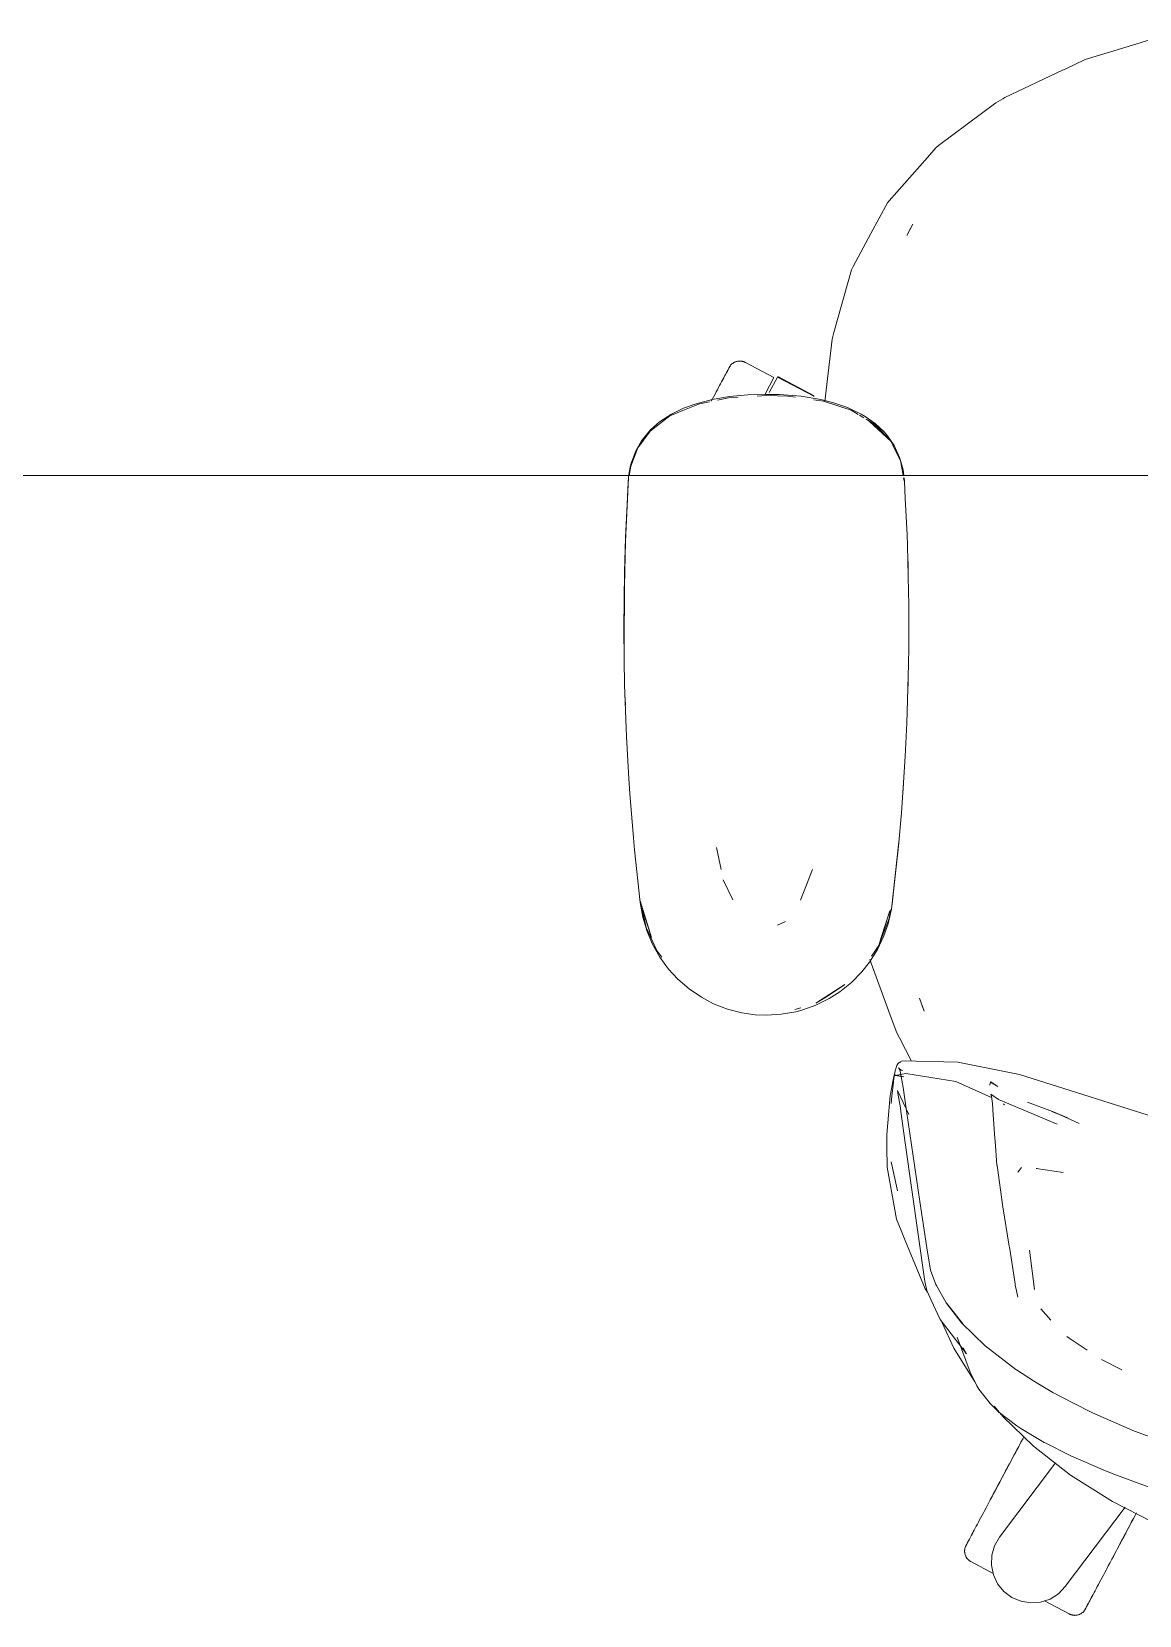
# Model space of a CAD drawing. Header units: millimetres. Extents: x 155927 to 317870, y -36033 to 97293.
# Drawn here: x 173547 to 173924, y 19800 to 20339 of the extents above; entities that cross this region are included whole.
import ezdxf

# ---------------------------------------------------------------- set-up
doc = ezdxf.new("R2010")
doc.units = ezdxf.units.MM
doc.header["$MEASUREMENT"] = 0
doc.layers.add('G-IMPT', color=8, linetype='CONTINUOUS', lineweight=9)
doc.layers.add('I-FURN', color=8, linetype='CONTINUOUS', lineweight=9)

msp = doc.modelspace()

# ---------------------------------------------------------------- linework, layer by layer
at = {"layer": 'G-IMPT'}
for p, q in [((173905.46, 20329.12), (173922.73, 20334.44)), ((173922.73, 20334.44), (173936.34, 20338.64)), ((173905.46, 20329.12), (173898.69, 20325.93)), ((173878.13, 20316.23), (173897.78, 20325.5)), ((173897.78, 20325.5), (173898.69, 20325.93)), ((173875.08, 20314.41), (173855.58, 20299.84)), ((173875.08, 20314.41), (173875.85, 20314.87)), ((173875.85, 20314.87), (173877.42, 20315.81)), ((173878.13, 20316.23), (173877.42, 20315.81)), ((173851.74, 20295.86), (173838.72, 20281.07)), ((173851.74, 20295.86), (173854.61, 20299.12)), ((173855.58, 20299.84), (173854.61, 20299.12)), ((173832.55, 20269.97), (173838.14, 20280.4)), ((173838.72, 20281.07), (173838.14, 20280.4)), ((173826.54, 20258.73), (173832.55, 20269.97)), ((173846.75, 20273.1), (173844.79, 20269.21)), ((173845.57, 20270.81), (173844.79, 20269.21)), ((173846.75, 20273.1), (173845.57, 20270.81)), ((173825.95, 20257.62), (173826.54, 20258.73)), ((173819.94, 20236.27), (173825.95, 20257.62)), ((173816.89, 20212.73), (173819.3, 20234.01)), ((173819.94, 20236.27), (173819.3, 20234.01)), ((173784.47, 20214.44), (173790.62, 20215.01)), ((173796.96, 20215.19), (173790.62, 20215.01)), ((173801.47, 20215.1), (173796.96, 20215.19)), ((173801.47, 20215.1), (173808.78, 20214.52)), ((173764.16, 20207.82), (173768.55, 20209.66)), ((173764.65, 20208.44), (173768.72, 20210.43)), ((173774.17, 20211.99), (173768.55, 20209.66)), ((173773.06, 20212.01), (173768.72, 20210.43)), ((173773.06, 20212.01), (173778.54, 20213.44)), ((173774.17, 20211.99), (173777.64, 20212.69)), ((173784.47, 20214.44), (173778.54, 20213.44)), ((173780.38, 20213.26), (173784.13, 20214.03)), ((173784.13, 20214.03), (173787.34, 20214.22)), ((173793.85, 20214.62), (173796.96, 20214.81)), ((173804.12, 20214.58), (173796.96, 20214.81)), ((173804.12, 20214.58), (173806.91, 20214.19)), ((173815.54, 20213.4), (173808.78, 20214.52)), ((173813.09, 20213.32), (173816.38, 20212.85)), ((173819.47, 20212.43), (173815.54, 20213.4)), ((173816.38, 20212.85), (173825.78, 20209.82)), ((173819.47, 20212.43), (173824.56, 20210.69)), ((173824.56, 20210.69), (173829.19, 20208.48)), ((173825.78, 20209.82), (173828.23, 20208.36)), ((173757.37, 20202.6), (173764.16, 20207.82)), ((173760.6, 20205.79), (173757.57, 20203.12)), ((173764.65, 20208.44), (173760.6, 20205.79)), ((173828.7, 20208.08), (173830.14, 20207.22)), ((173829.19, 20208.48), (173830.57, 20207.68)), ((173834.02, 20205.23), (173830.57, 20207.68)), ((173830.92, 20206.75), (173834.08, 20204.86)), ((173831.99, 20206.06), (173833.46, 20204.78)), ((173831.99, 20206.06), (173839.38, 20199.15)), ((173833.61, 20204.64), (173837.15, 20201.56)), ((173837.07, 20202.37), (173834.02, 20205.23)), ((173834.08, 20204.86), (173839.38, 20199.15)), ((173752.53, 20195.95), (173754.49, 20199.38)), ((173753.2, 20196.98), (173757.37, 20202.6)), ((173754.49, 20199.38), (173757.57, 20203.12)), ((173837.07, 20202.37), (173838.2, 20201.04)), ((173839.38, 20199.15), (173837.15, 20201.56)), ((173840.41, 20197.82), (173838.2, 20201.04)), ((173840.49, 20196.92), (173839.38, 20199.15)), ((173750.79, 20190.78), (173753.2, 20196.98)), ((173752.53, 20195.95), (173751.14, 20192.3)), ((173840.41, 20197.82), (173842.39, 20193.5)), ((173840.49, 20196.92), (173842.59, 20192.66)), ((173843.46, 20189.54), (173842.39, 20193.5)), ((173750.07, 20186.92), (173750.32, 20188.56)), ((173750.79, 20190.78), (173750.31, 20187.61)), ((173750.77, 20190.96), (173750.32, 20188.56)), ((173750.77, 20190.96), (173751.14, 20192.3)), ((173842.59, 20192.66), (173843.53, 20187.61)), ((173843.7, 20187.61), (173843.46, 20189.54)), ((173748.98, 20165.13), (173750.07, 20186.92)), ((173748.98, 20165.13), (173749.96, 20185.31)), ((173749.02, 20166.34), (173750.07, 20186.92)), ((173750.07, 20186.92), (173749.96, 20185.31)), ((173843.68, 20186.79), (173843.96, 20185.31)), ((173843.96, 20185.54), (173843.8, 20186.79)), ((173844.24, 20179.87), (173843.96, 20185.54)), ((173844.24, 20179.87), (173844.86, 20167.31)), ((173844.98, 20163.77), (173844.86, 20167.31)), ((173748.52, 20144.95), (173749.02, 20166.34)), ((173748.52, 20144.95), (173748.98, 20165.13)), ((173748.68, 20154.78), (173749.02, 20166.34)), ((173749.02, 20166.34), (173748.98, 20165.13)), ((173845.36, 20148.1), (173844.98, 20163.77)), ((173845.07, 20159.72), (173845.18, 20157.04)), ((173845.18, 20154.82), (173845.18, 20157.04)), ((173748.68, 20154.78), (173748.48, 20135.56)), ((173748.52, 20144.95), (173748.68, 20154.78)), ((173748.56, 20124.76), (173748.68, 20154.78)), ((173748.56, 20124.76), (173748.52, 20144.95)), ((173748.54, 20146.98), (173748.62, 20149.19)), ((173748.56, 20144.95), (173748.54, 20146.98)), ((173845.36, 20148.1), (173845.41, 20143.59)), ((173845.41, 20143.59), (173845.4, 20128.87)), ((173748.56, 20124.76), (173748.48, 20135.56)), ((173845.33, 20123.4), (173845.4, 20128.87)), ((173748.56, 20124.76), (173748.73, 20116.34)), ((173845.33, 20123.4), (173845.04, 20111.09)), ((173845.2, 20116.62), (173845.2, 20118.7)), ((173749.12, 20104.58), (173748.73, 20116.34)), ((173748.87, 20111.4), (173748.85, 20112.9)), ((173845.12, 20114.97), (173845.2, 20116.62)), ((173748.98, 20109.47), (173748.87, 20111.4)), ((173844.74, 20103.22), (173845.04, 20111.09)), ((173749.12, 20104.58), (173749.37, 20098.56)), ((173844.74, 20103.22), (173844.2, 20091.91)), ((173750.18, 20084.42), (173749.37, 20098.56)), ((173843.64, 20083.04), (173844.2, 20091.91)), ((173750.51, 20079.33), (173750.18, 20084.42)), ((173843.64, 20083.04), (173842.91, 20072.75)), ((173843.51, 20081), (173843.37, 20079.58)), ((173843.51, 20081), (173843.6, 20082.9)), ((173750.51, 20079.33), (173751.76, 20064.28)), ((173751.16, 20071.15), (173751.33, 20069.47)), ((173841.93, 20061.35), (173842.91, 20072.75)), ((173751.76, 20064.28), (173752.1, 20060.15)), ((173752.1, 20060.15), (173754.01, 20042.22)), ((173779.98, 20060.94), (173781.55, 20053.5)), ((173839.58, 20039.92), (173842.03, 20062.87)), ((173839.58, 20039.92), (173841.93, 20061.35)), ((173842.03, 20062.87), (173839.91, 20042.73)), ((173812.68, 20053.44), (173808.53, 20043.01)), ((173785.58, 20043.1), (173782.31, 20049.89)), ((173754.01, 20042.73), (173757.84, 20030.27)), ((173754.01, 20042.73), (173754.93, 20039.42)), ((173839.58, 20039.92), (173839.91, 20042.73)), ((173754.01, 20042.22), (173754.9, 20037.18)), ((173756.05, 20033.76), (173754.14, 20042.17)), ((173756.37, 20032.31), (173754.9, 20037.18)), ((173757.84, 20030.27), (173754.93, 20039.42)), ((173835.18, 20027.56), (173838.99, 20039.42)), ((173836.08, 20030.27), (173838.99, 20039.42)), ((173839.58, 20039.92), (173838.42, 20034.95)), ((173839.36, 20039.84), (173838.78, 20036.79)), ((173756.05, 20033.76), (173759.79, 20025.7)), ((173758.18, 20028.08), (173756.37, 20032.31)), ((173800.79, 20034.47), (173803.01, 20035.49)), ((173803.01, 20035.49), (173803.46, 20035.78)), ((173838.78, 20036.79), (173835.58, 20028.6)), ((173836.97, 20030.82), (173838.42, 20034.95)), ((173758.18, 20028.08), (173760.69, 20023.63)), ((173834.78, 20026.24), (173832.05, 20021.92)), ((173835.18, 20027.56), (173832.75, 20023.99)), ((173834.78, 20026.24), (173836.97, 20030.82)), ((173835.18, 20027.56), (173836.08, 20030.27)), ((173761.38, 20023.59), (173759.79, 20025.7)), ((173763.69, 20019.55), (173760.69, 20023.63)), ((173829.43, 20018.61), (173832.05, 20021.92)), ((173832.17, 20022.81), (173839.12, 20003.87)), ((173763.69, 20019.55), (173766.85, 20016.11)), ((173770.69, 20012.79), (173766.85, 20016.11)), ((173825.88, 20015), (173829.43, 20018.61)), ((173774.86, 20009.96), (173770.69, 20012.79)), ((173813.75, 20007.95), (173823.7, 20014.28)), ((173813.75, 20007.95), (173817.43, 20010.11)), ((173817.43, 20010.11), (173823.7, 20014.28)), ((173818.36, 20009.55), (173821.91, 20011.81)), ((173825.88, 20015), (173821.91, 20011.81)), ((173774.86, 20009.96), (173779.02, 20007.77)), ((173779.02, 20007.77), (173783.73, 20005.94)), ((173788.6, 20004.68), (173783.73, 20005.94)), ((173788.6, 20004.68), (173793.11, 20004.03)), ((173802, 20004.15), (173806.95, 20005.03)), ((173808.64, 20006.4), (173806.61, 20005.78)), ((173806.95, 20005.03), (173809.08, 20005.6)), ((173813.85, 20007.31), (173809.08, 20005.6)), ((173813.85, 20007.31), (173818.36, 20009.55)), ((173850.71, 20005.18), (173849.08, 20009.64)), ((173849.08, 20009.64), (173850.45, 20005.76)), ((173850.71, 20005.18), (173850.45, 20005.76)), ((173796.96, 20003.86), (173793.11, 20004.03)), ((173796.96, 20003.86), (173802, 20004.15)), ((173839.12, 20003.87), (173841.31, 19997.9)), ((173842.23, 19996.14), (173841.31, 19997.9)), ((173846.37, 19988.24), (173842.23, 19996.14)), ((173839.99, 19981.23), (173840.43, 19983.55)), ((173840.25, 19981.64), (173840.78, 19984.92)), ((173843.71, 19982.83), (173840.43, 19983.55)), ((173841.33, 19986.78), (173840.78, 19984.92)), ((173840.84, 19983.32), (173844.42, 19984)), ((173843.71, 19982.83), (173840.84, 19983.32)), ((173841.33, 19986.78), (173841.65, 19987.32)), ((173841.65, 19987.32), (173842.15, 19987.7)), ((173842.37, 19985.43), (173841.98, 19985.93)), ((173842.54, 19984.84), (173841.98, 19985.93)), ((173843.19, 19988.3), (173842.15, 19987.7)), ((173842.77, 19987.82), (173842.15, 19987.7)), ((173842.15, 19987.7), (173842.22, 19987.72)), ((173842.77, 19987.82), (173842.22, 19987.72)), ((173842.54, 19984.84), (173842.37, 19985.46)), ((173842.37, 19985.46), (173843.48, 19979.19)), ((173842.37, 19985.43), (173842.92, 19985.11)), ((173843.41, 19985.03), (173842.92, 19985.11)), ((173862.17, 19987.92), (173843.19, 19988.3)), ((173861.47, 19981.29), (173844.42, 19984)), ((173862.17, 19987.92), (173883.13, 19983.72)), ((173933.37, 19967.73), (173883.13, 19983.72)), ((173839.18, 19976.98), (173839.99, 19981.23)), ((173840.17, 19981.03), (173839.65, 19976.34)), ((173840.25, 19981.64), (173840.17, 19981.03)), ((173841.57, 19978.22), (173845.43, 19970.09)), ((173841.57, 19978.22), (173841.71, 19977.35)), ((173843.48, 19979.19), (173844.59, 19971.34)), ((173861.47, 19981.29), (173873.82, 19975.68)), ((173872.98, 19980.05), (173873, 19980.21)), ((173873, 19980.21), (173873.28, 19981.08)), ((173873.3, 19981.15), (173873.28, 19981.08)), ((173875.76, 19979.56), (173873.28, 19981.08)), ((173873.28, 19981.08), (173875.75, 19979.6)), ((173873.3, 19981.15), (173875.76, 19979.56)), ((173839.14, 19976.51), (173838.33, 19967.19)), ((173839.14, 19976.51), (173839.18, 19976.98)), ((173839.65, 19976.34), (173839.44, 19973.75)), ((173842.55, 19972.33), (173841.71, 19977.35)), ((173842.55, 19972.33), (173842.76, 19971.03)), ((173873.59, 19976.22), (173873.3, 19976.94)), ((173873.3, 19976.94), (173875.97, 19975.18)), ((173873.59, 19976.22), (173873.59, 19976.21)), ((173873.89, 19973.83), (173873.59, 19976.21)), ((173873.89, 19973.83), (173873.9, 19973.75)), ((173874.19, 19969.87), (173873.9, 19973.75)), ((173875.97, 19975.18), (173895.95, 19966.75)), ((173877.69, 19973.73), (173877.96, 19973.29)), ((173894.31, 19971.04), (173885.84, 19974.3)), ((173838.33, 19967.19), (173837.99, 19963.23)), ((173844.2, 19960.37), (173842.76, 19971.03)), ((173844.59, 19971.34), (173849.14, 19940.46)), ((173874.75, 19962.01), (173874.19, 19969.87)), ((173899.21, 19969.02), (173894.1, 19971.05)), ((173894.1, 19971.05), (173899.66, 19968.85)), ((173894.31, 19971.04), (173899.21, 19969.02)), ((173896.69, 19970.02), (173903.4, 19966.97)), ((173837.99, 19959.06), (173837.99, 19963.23)), ((173874.82, 19961.03), (173874.75, 19962.01)), ((173838.02, 19952.09), (173837.99, 19959.06)), ((173844.2, 19960.37), (173850.88, 19913.15)), ((173875.44, 19952.78), (173874.82, 19961.03)), ((173838.02, 19952.09), (173841.25, 19934.4)), ((173839.43, 19953.96), (173841.47, 19944.65)), ((173875.44, 19952.78), (173875.45, 19952.7)), ((173877.48, 19938.63), (173875.45, 19952.7)), ((173883.83, 19952.04), (173882.55, 19950.4)), ((173888.78, 19951.69), (173897.94, 19950.29)), ((173888.78, 19951.69), (173889.13, 19951.65)), ((173841.47, 19944.65), (173841.62, 19944.07)), ((173849.14, 19940.46), (173851.54, 19924.69)), ((173877.48, 19938.63), (173879.6, 19925.28)), ((173841.25, 19934.4), (173842.85, 19930.54)), ((173844.24, 19927.17), (173842.85, 19930.54)), ((173851.04, 19910.72), (173844.24, 19927.17)), ((173852.84, 19917.02), (173851.54, 19924.69)), ((173879.6, 19925.28), (173879.68, 19924.77)), ((173879.77, 19924.16), (173879.68, 19924.77)), ((173879.77, 19924.16), (173881.58, 19912.43)), ((173886.45, 19923.86), (173888.23, 19910.5)), ((173850.88, 19913.15), (173851.52, 19910.16)), ((173852.84, 19917.02), (173854.59, 19912.23)), ((173851.81, 19909.55), (173851.04, 19910.72)), ((173853.09, 19906.8), (173851.52, 19910.16)), ((173854.81, 19911.81), (173854.59, 19912.23)), ((173858.09, 19905.98), (173854.81, 19911.81)), ((173881.58, 19912.43), (173881.65, 19911.97)), ((173882.07, 19909.98), (173881.65, 19911.97)), ((173882.53, 19907.82), (173882.07, 19909.98)), ((173888.23, 19910.5), (173888.09, 19910.97)), ((173853.09, 19906.8), (173856.13, 19900.28)), ((173858.09, 19905.98), (173863.51, 19899.01)), ((173863.82, 19898.8), (173858.42, 19905.75)), ((173858.42, 19905.75), (173861.01, 19902.37)), ((173863.82, 19898.8), (173861.01, 19902.37)), ((173893.73, 19900), (173890.4, 19903.91)), ((173865.07, 19888.57), (173856.13, 19900.28)), ((173856.8, 19899.09), (173860.78, 19890.46)), ((173871.41, 19891.28), (173863.51, 19899.01)), ((173861.84, 19894.23), (173866.35, 19882.32)), ((173900.37, 19893.73), (173899.26, 19894.48)), ((173900.37, 19893.73), (173905.5, 19890.23)), ((173860.78, 19890.46), (173867.9, 19879.01)), ((173865.07, 19888.57), (173863.91, 19890.6)), ((173871.41, 19891.28), (173881.85, 19883.25)), ((173905.5, 19890.23), (173906.08, 19889.84)), ((173910.97, 19886.7), (173917.94, 19883.16)), ((173867.42, 19880.09), (173866.35, 19882.32)), ((173882.11, 19883.09), (173881.85, 19883.25)), ((173888.2, 19879.2), (173882.11, 19883.09)), ((173868.59, 19877.66), (173867.42, 19880.09)), ((173869.21, 19876.52), (173868.59, 19877.66)), ((173869.21, 19876.52), (173873.07, 19871.66)), ((173888.2, 19879.2), (173894.43, 19875.44)), ((173901.22, 19871.87), (173894.43, 19875.44)), ((173873.07, 19871.66), (173876.09, 19868.76)), ((173877.51, 19867.09), (173874.51, 19870.76)), ((173901.22, 19871.87), (173907.95, 19868.48)), ((173876.09, 19868.76), (173882.22, 19864.05)), ((173877.51, 19867.09), (173887.81, 19857.13)), ((173922.18, 19862.3), (173907.95, 19868.48)), ((173882.22, 19864.05), (173883.51, 19863.18)), ((173891.51, 19858.45), (173883.51, 19863.18)), ((173937.05, 19856.84), (173922.18, 19862.3)), ((173900.41, 19847.33), (173887.81, 19857.13)), ((173892.11, 19858.14), (173891.51, 19858.45)), ((173892.11, 19858.14), (173900.12, 19854.14)), ((173900.57, 19853.92), (173900.12, 19854.14)), ((173900.57, 19853.92), (173911.52, 19849.15)), ((173911.52, 19849.15), (173915.2, 19847.67)), ((173914.7, 19838.35), (173900.41, 19847.33)), ((173930.28, 19842.07), (173915.2, 19847.67)), ((173928.48, 19831.26), (173914.7, 19838.35))]:
    msp.add_line(p, q, dxfattribs=at)
at = {"layer": 'I-FURN'}
for p, q in [((173785.38, 20225.62), (173785.5, 20225.72)), ((173785.5, 20225.72), (173785.64, 20225.82)), ((173785.64, 20225.82), (173785.77, 20225.91)), ((173785.77, 20225.91), (173785.91, 20225.99)), ((173785.91, 20225.99), (173786.05, 20226.07)), ((173786.05, 20226.07), (173786.19, 20226.14)), ((173786.19, 20226.14), (173786.34, 20226.2)), ((173786.34, 20226.2), (173786.49, 20226.26)), ((173786.49, 20226.26), (173786.64, 20226.32)), ((173786.64, 20226.32), (173786.8, 20226.37)), ((173786.8, 20226.37), (173786.95, 20226.41)), ((173786.95, 20226.41), (173787.11, 20226.44)), ((173787.11, 20226.44), (173787.27, 20226.47)), ((173787.27, 20226.47), (173787.43, 20226.5)), ((173787.43, 20226.5), (173787.59, 20226.51)), ((173787.59, 20226.51), (173787.75, 20226.52)), ((173787.75, 20226.52), (173787.91, 20226.53)), ((173787.91, 20226.53), (173788.07, 20226.52)), ((173788.07, 20226.52), (173788.23, 20226.51)), ((173788.23, 20226.51), (173788.39, 20226.5)), ((173788.39, 20226.5), (173788.55, 20226.48)), ((173788.55, 20226.48), (173788.71, 20226.45)), ((173788.71, 20226.45), (173788.87, 20226.41)), ((173788.87, 20226.41), (173789.02, 20226.37)), ((173789.02, 20226.37), (173789.18, 20226.32)), ((173789.18, 20226.32), (173789.33, 20226.27)), ((173789.33, 20226.27), (173789.48, 20226.21)), ((173789.48, 20226.21), (173789.63, 20226.15)), ((173789.63, 20226.15), (173789.77, 20226.07)), ((173789.77, 20226.07), (173789.81, 20226.05)), ((173799.5, 20220.9), (173789.81, 20226.05)), ((173782.32, 20220.55), (173782.03, 20220)), ((173782.16, 20220.26), (173782.45, 20220.79)), ((173782.59, 20221.07), (173782.32, 20220.55)), ((173782.45, 20220.79), (173782.71, 20221.29)), ((173782.85, 20221.55), (173782.59, 20221.07)), ((173782.71, 20221.29), (173782.96, 20221.76)), ((173783.09, 20221.99), (173782.85, 20221.55)), ((173782.96, 20221.76), (173783.19, 20222.19)), ((173783.3, 20222.4), (173783.09, 20221.99)), ((173783.19, 20222.19), (173783.4, 20222.58)), ((173783.5, 20222.78), (173783.3, 20222.4)), ((173783.4, 20222.58), (173783.59, 20222.94)), ((173783.68, 20223.11), (173783.5, 20222.78)), ((173783.59, 20222.94), (173783.76, 20223.25)), ((173783.84, 20223.41), (173783.68, 20223.11)), ((173783.76, 20223.25), (173783.91, 20223.53)), ((173783.98, 20223.67), (173783.84, 20223.41)), ((173783.91, 20223.53), (173784.03, 20223.77)), ((173784.09, 20223.89), (173783.98, 20223.67)), ((173784.03, 20223.77), (173784.14, 20223.97)), ((173784.19, 20224.07), (173784.09, 20223.89)), ((173784.14, 20223.97), (173784.23, 20224.14)), ((173784.26, 20224.21), (173784.19, 20224.07)), ((173784.23, 20224.14), (173784.29, 20224.26)), ((173784.32, 20224.31), (173784.26, 20224.21)), ((173784.29, 20224.26), (173784.33, 20224.34)), ((173784.35, 20224.37), (173784.32, 20224.31)), ((173784.33, 20224.34), (173784.36, 20224.38)), ((173784.36, 20224.39), (173784.35, 20224.37)), ((173784.36, 20224.39), (173784.44, 20224.53)), ((173784.36, 20224.38), (173784.36, 20224.39)), ((173784.44, 20224.53), (173784.52, 20224.67)), ((173784.52, 20224.67), (173784.61, 20224.8)), ((173784.61, 20224.8), (173784.71, 20224.93)), ((173784.71, 20224.93), (173784.81, 20225.06)), ((173784.81, 20225.06), (173784.91, 20225.18)), ((173784.91, 20225.18), (173785.02, 20225.3)), ((173785.02, 20225.3), (173785.14, 20225.41)), ((173785.14, 20225.41), (173785.25, 20225.52)), ((173785.25, 20225.52), (173785.38, 20225.62)), ((173796.5, 20215.28), (173799.5, 20220.9)), ((173797.91, 20215.8), (173800.73, 20221.09)), ((173800.73, 20221.09), (173813.09, 20214.52)), ((173813.18, 20214.69), (173800.82, 20221.26)), ((173779.51, 20215.27), (173779.09, 20214.48)), ((173779.92, 20216.03), (173779.51, 20215.27)), ((173780.31, 20216.76), (173779.92, 20216.03)), ((173780.68, 20217.47), (173780.31, 20216.76)), ((173781.04, 20218.15), (173780.68, 20217.47)), ((173781.39, 20218.8), (173781.04, 20218.15)), ((173781.71, 20219.41), (173781.39, 20218.8)), ((173782.03, 20220), (173781.71, 20219.41)), ((173781.86, 20219.69), (173782.16, 20220.26)), ((173778.66, 20213.67), (173778.22, 20212.83)), ((173779.09, 20214.48), (173778.66, 20213.67)), ((173813.09, 20214.52), (173813.04, 20214.42)), ((173361.96, 20187.61), (174761.96, 20187.61)), ((174761.96, 20187.61), (173361.96, 20187.61)), ((173884.07, 19859.4), (173883.58, 19858.48)), ((173883.81, 19858.91), (173884.29, 19859.81)), ((173884.55, 19860.29), (173884.07, 19859.4)), ((173880.76, 19853.17), (173881.28, 19854.16)), ((173881.56, 19854.68), (173881.04, 19853.7)), ((173881.28, 19854.16), (173881.8, 19855.13)), ((173882.08, 19855.65), (173881.56, 19854.68)), ((173881.8, 19855.13), (173882.31, 19856.09)), ((173882.59, 19856.61), (173882.08, 19855.65)), ((173882.31, 19856.09), (173882.82, 19857.05)), ((173883.09, 19857.55), (173882.59, 19856.61)), ((173882.82, 19857.05), (173883.32, 19857.98)), ((173883.58, 19858.48), (173883.09, 19857.55)), ((173883.32, 19857.98), (173883.81, 19858.91)), ((173876.33, 19826.2), (173895.4, 19851.52)), ((173878.39, 19848.72), (173877.86, 19847.71)), ((173878.1, 19848.17), (173878.64, 19849.18)), ((173878.93, 19849.72), (173878.39, 19848.72)), ((173878.64, 19849.18), (173879.17, 19850.18)), ((173879.46, 19850.72), (173878.93, 19849.72)), ((173879.17, 19850.18), (173879.7, 19851.18)), ((173879.99, 19851.72), (173879.46, 19850.72)), ((173879.7, 19851.18), (173880.23, 19852.18)), ((173880.52, 19852.72), (173879.99, 19851.72)), ((173880.23, 19852.18), (173880.76, 19853.17)), ((173881.04, 19853.7), (173880.52, 19852.72)), ((173874.93, 19842.21), (173875.45, 19843.18)), ((173875.73, 19843.72), (173875.21, 19842.73)), ((173875.45, 19843.18), (173875.97, 19844.17)), ((173876.26, 19844.71), (173875.73, 19843.72)), ((173875.97, 19844.17), (173876.5, 19845.17)), ((173876.79, 19845.7), (173876.26, 19844.71)), ((173876.5, 19845.17), (173877.03, 19846.17)), ((173877.32, 19846.71), (173876.79, 19845.7)), ((173877.03, 19846.17), (173877.57, 19847.17)), ((173877.86, 19847.71), (173877.32, 19846.71)), ((173877.57, 19847.17), (173878.1, 19848.17)), ((173872.68, 19837.98), (173872.2, 19837.08)), ((173872.42, 19837.49), (173872.91, 19838.41)), ((173873.17, 19838.91), (173872.68, 19837.98)), ((173872.91, 19838.41), (173873.4, 19839.34)), ((173873.67, 19839.84), (173873.17, 19838.91)), ((173873.4, 19839.34), (173873.91, 19840.28)), ((173874.18, 19840.8), (173873.67, 19839.84)), ((173873.91, 19840.28), (173874.41, 19841.24)), ((173874.69, 19841.76), (173874.18, 19840.8)), ((173874.41, 19841.24), (173874.93, 19842.21)), ((173875.21, 19842.73), (173874.69, 19841.76)), ((173869.95, 19832.85), (173869.54, 19832.07)), ((173870.38, 19833.65), (173869.95, 19832.85)), ((173870.82, 19834.48), (173870.38, 19833.65)), ((173870.58, 19834.03), (173871.03, 19834.86)), ((173871.27, 19835.32), (173870.82, 19834.48)), ((173871.03, 19834.86), (173871.48, 19835.72)), ((173871.73, 19836.19), (173871.27, 19835.32)), ((173871.48, 19835.72), (173871.95, 19836.6)), ((173872.2, 19837.08), (173871.73, 19836.19)), ((173871.95, 19836.6), (173872.42, 19837.49)), ((173919.07, 19836.42), (173898.68, 19809.36)), ((173921.38, 19831.58), (173921.9, 19832.56)), ((173922.18, 19833.09), (173921.66, 19832.11)), ((173921.9, 19832.56), (173922.42, 19833.53)), ((173922.69, 19834.06), (173922.18, 19833.09)), ((173922.42, 19833.53), (173922.93, 19834.5)), ((173866.79, 19826.9), (173866.53, 19826.4)), ((173866.65, 19826.63), (173866.92, 19827.15)), ((173867.08, 19827.44), (173866.79, 19826.9)), ((173866.92, 19827.15), (173867.22, 19827.7)), ((173867.38, 19828.01), (173867.08, 19827.44)), ((173867.22, 19827.7), (173867.53, 19828.28)), ((173867.7, 19828.61), (173867.38, 19828.01)), ((173868.04, 19829.24), (173867.7, 19828.61)), ((173868.39, 19829.91), (173868.04, 19829.24)), ((173868.76, 19830.6), (173868.39, 19829.91)), ((173869.14, 19831.32), (173868.76, 19830.6)), ((173869.54, 19832.07), (173869.14, 19831.32)), ((173919.01, 19827.12), (173918.47, 19826.11)), ((173918.72, 19826.58), (173919.25, 19827.58)), ((173919.54, 19828.13), (173919.01, 19827.12)), ((173919.25, 19827.58), (173919.79, 19828.59)), ((173920.07, 19829.13), (173919.54, 19828.13)), ((173919.79, 19828.59), (173920.32, 19829.59)), ((173920.61, 19830.13), (173920.07, 19829.13)), ((173920.32, 19829.59), (173920.85, 19830.59)), ((173921.13, 19831.12), (173920.61, 19830.13)), ((173920.85, 19830.59), (173921.38, 19831.58)), ((173921.66, 19832.11), (173921.13, 19831.12)), ((173864.41, 19821.57), (173864.42, 19821.73)), ((173864.41, 19821.41), (173864.41, 19821.57)), ((173864.41, 19821.25), (173864.41, 19821.41)), ((173864.42, 19821.73), (173864.44, 19821.89)), ((173864.44, 19821.89), (173864.46, 19822.05)), ((173864.46, 19822.05), (173864.49, 19822.21)), ((173864.49, 19822.21), (173864.52, 19822.36)), ((173864.52, 19822.36), (173864.56, 19822.52)), ((173864.56, 19822.52), (173864.61, 19822.67)), ((173864.61, 19822.67), (173864.66, 19822.83)), ((173864.66, 19822.83), (173864.72, 19822.98)), ((173864.72, 19822.98), (173864.79, 19823.12)), ((173864.79, 19823.12), (173864.86, 19823.27)), ((173864.86, 19823.27), (173864.88, 19823.31)), ((173864.91, 19823.35), (173864.88, 19823.31)), ((173864.88, 19823.31), (173864.89, 19823.33)), ((173864.88, 19823.31), (173864.88, 19823.31)), ((173864.89, 19823.33), (173864.92, 19823.39)), ((173864.95, 19823.44), (173864.91, 19823.35)), ((173864.92, 19823.39), (173864.98, 19823.49)), ((173865.01, 19823.56), (173864.95, 19823.44)), ((173864.98, 19823.49), (173865.05, 19823.63)), ((173865.1, 19823.72), (173865.01, 19823.56)), ((173865.05, 19823.63), (173865.15, 19823.81)), ((173865.21, 19823.92), (173865.1, 19823.72)), ((173865.15, 19823.81), (173865.26, 19824.03)), ((173865.34, 19824.16), (173865.21, 19823.92)), ((173865.26, 19824.03), (173865.4, 19824.29)), ((173865.48, 19824.44), (173865.34, 19824.16)), ((173865.4, 19824.29), (173865.56, 19824.58)), ((173865.65, 19824.76), (173865.48, 19824.44)), ((173865.56, 19824.58), (173865.74, 19824.92)), ((173865.84, 19825.12), (173865.65, 19824.76)), ((173865.74, 19824.92), (173865.94, 19825.29)), ((173866.05, 19825.51), (173865.84, 19825.12)), ((173865.94, 19825.29), (173866.15, 19825.7)), ((173866.28, 19825.94), (173866.05, 19825.51)), ((173866.15, 19825.7), (173866.39, 19826.15)), ((173866.53, 19826.4), (173866.28, 19825.94)), ((173866.39, 19826.15), (173866.65, 19826.63)), ((173873.69, 19820.04), (173874.64, 19823.28)), ((173874.64, 19823.28), (173876.33, 19826.2)), ((173915.55, 19820.61), (173916.07, 19821.59)), ((173916.35, 19822.12), (173915.83, 19821.14)), ((173916.07, 19821.59), (173916.59, 19822.58)), ((173916.88, 19823.11), (173916.35, 19822.12)), ((173916.59, 19822.58), (173917.12, 19823.57)), ((173917.41, 19824.11), (173916.88, 19823.11)), ((173917.12, 19823.57), (173917.65, 19824.57)), ((173917.94, 19825.11), (173917.41, 19824.11)), ((173917.65, 19824.57), (173918.18, 19825.57)), ((173918.47, 19826.11), (173917.94, 19825.11)), ((173918.18, 19825.57), (173918.72, 19826.58)), ((173864.42, 19821.08), (173864.41, 19821.25)), ((173864.44, 19820.92), (173864.42, 19821.08)), ((173864.46, 19820.76), (173864.44, 19820.92)), ((173864.49, 19820.61), (173864.46, 19820.76)), ((173864.53, 19820.45), (173864.49, 19820.61)), ((173864.57, 19820.29), (173864.53, 19820.45)), ((173864.62, 19820.14), (173864.57, 19820.29)), ((173864.67, 19819.99), (173864.62, 19820.14)), ((173864.73, 19819.84), (173864.67, 19819.99)), ((173864.8, 19819.69), (173864.73, 19819.84)), ((173864.87, 19819.55), (173864.8, 19819.69)), ((173864.95, 19819.41), (173864.87, 19819.55)), ((173865.03, 19819.27), (173864.95, 19819.41)), ((173865.12, 19819.13), (173865.03, 19819.27)), ((173865.21, 19819), (173865.12, 19819.13)), ((173865.31, 19818.87), (173865.21, 19819)), ((173865.41, 19818.75), (173865.31, 19818.87)), ((173865.52, 19818.63), (173865.41, 19818.75)), ((173865.64, 19818.52), (173865.52, 19818.63)), ((173865.76, 19818.41), (173865.64, 19818.52)), ((173865.88, 19818.3), (173865.76, 19818.41)), ((173866, 19818.2), (173865.88, 19818.3)), ((173866.13, 19818.11), (173866, 19818.2)), ((173866.27, 19818.02), (173866.13, 19818.11)), ((173866.41, 19817.94), (173866.27, 19818.02)), ((173866.55, 19817.86), (173866.41, 19817.94)), ((173866.55, 19817.86), (173874.13, 19813.82)), ((173873.55, 19816.67), (173873.69, 19820.04)), ((173874.22, 19813.37), (173873.55, 19816.67)), ((173913.3, 19816.39), (173912.82, 19815.48)), ((173913.04, 19815.9), (173913.52, 19816.81)), ((173913.79, 19817.31), (173913.3, 19816.39)), ((173913.52, 19816.81), (173914.02, 19817.74)), ((173914.29, 19818.25), (173913.79, 19817.31)), ((173914.02, 19817.74), (173914.52, 19818.68)), ((173914.79, 19819.2), (173914.29, 19818.25)), ((173914.52, 19818.68), (173915.03, 19819.64)), ((173915.31, 19820.16), (173914.79, 19819.2)), ((173915.03, 19819.64), (173915.55, 19820.61)), ((173915.83, 19821.14), (173915.31, 19820.16)), ((173875.66, 19810.32), (173874.22, 19813.37)), ((173909.94, 19810.07), (173910.35, 19810.83)), ((173910.35, 19810.83), (173910.76, 19811.62)), ((173910.76, 19811.62), (173911.2, 19812.43)), ((173911.2, 19812.43), (173911.64, 19813.27)), ((173911.64, 19813.27), (173912.1, 19814.12)), ((173912.1, 19814.12), (173912.56, 19815)), ((173912.56, 19815), (173913.04, 19815.9)), ((173877.79, 19807.7), (173875.66, 19810.32)), ((173880.49, 19805.67), (173877.79, 19807.7)), ((173883.59, 19804.34), (173880.49, 19805.67)), ((173896.34, 19806.93), (173893.48, 19805.13)), ((173898.68, 19809.36), (173896.34, 19806.93)), ((173907.41, 19805.31), (173907.14, 19804.81)), ((173907.26, 19805.03), (173907.54, 19805.55)), ((173907.69, 19805.84), (173907.41, 19805.31)), ((173907.54, 19805.55), (173907.83, 19806.1)), ((173908, 19806.41), (173907.69, 19805.84)), ((173907.83, 19806.1), (173908.14, 19806.69)), ((173908.14, 19806.69), (173908.47, 19807.3)), ((173908.47, 19807.3), (173908.81, 19807.95)), ((173908.81, 19807.95), (173909.17, 19808.63)), ((173909.17, 19808.63), (173909.55, 19809.34)), ((173909.55, 19809.34), (173909.94, 19810.07)), ((173886.92, 19803.8), (173883.59, 19804.34)), ((173890.28, 19804.07), (173886.92, 19803.8)), ((173893.48, 19805.13), (173890.28, 19804.07)), ((173891.64, 19804.52), (173900.05, 19800.05)), ((173900.08, 19800.02), (173900.05, 19800.05)), ((173900.23, 19799.95), (173900.08, 19800.02)), ((173900.38, 19799.89), (173900.23, 19799.95)), ((173900.53, 19799.83), (173900.38, 19799.89)), ((173900.68, 19799.78), (173900.53, 19799.83)), ((173903.37, 19799.83), (173903.21, 19799.78)), ((173903.52, 19799.89), (173903.37, 19799.83)), ((173903.66, 19799.96), (173903.52, 19799.89)), ((173903.81, 19800.03), (173903.66, 19799.96)), ((173903.95, 19800.11), (173903.81, 19800.03)), ((173904.09, 19800.19), (173903.95, 19800.11)), ((173904.22, 19800.28), (173904.09, 19800.19)), ((173904.35, 19800.38), (173904.22, 19800.28)), ((173904.48, 19800.48), (173904.35, 19800.38)), ((173904.6, 19800.58), (173904.48, 19800.48)), ((173904.72, 19800.69), (173904.6, 19800.58)), ((173904.83, 19800.8), (173904.72, 19800.69)), ((173904.94, 19800.92), (173904.83, 19800.8)), ((173905.05, 19801.04), (173904.94, 19800.92)), ((173905.15, 19801.17), (173905.05, 19801.04)), ((173905.24, 19801.3), (173905.15, 19801.17)), ((173905.33, 19801.43), (173905.24, 19801.3)), ((173905.42, 19801.57), (173905.33, 19801.43)), ((173905.5, 19801.71), (173905.42, 19801.57)), ((173905.52, 19801.76), (173905.5, 19801.72)), ((173905.5, 19801.71), (173905.51, 19801.73)), ((173905.5, 19801.72), (173905.5, 19801.71)), ((173905.51, 19801.73), (173905.54, 19801.79)), ((173905.57, 19801.84), (173905.52, 19801.76)), ((173905.54, 19801.79), (173905.59, 19801.89)), ((173905.63, 19801.96), (173905.57, 19801.84)), ((173905.59, 19801.89), (173905.67, 19802.03)), ((173905.72, 19802.12), (173905.63, 19801.96)), ((173905.67, 19802.03), (173905.76, 19802.21)), ((173905.82, 19802.33), (173905.72, 19802.12)), ((173905.76, 19802.21), (173905.88, 19802.43)), ((173905.95, 19802.57), (173905.82, 19802.33)), ((173905.88, 19802.43), (173906.02, 19802.69)), ((173906.1, 19802.85), (173905.95, 19802.57)), ((173906.02, 19802.69), (173906.17, 19802.99)), ((173906.27, 19803.16), (173906.1, 19802.85)), ((173906.17, 19802.99), (173906.35, 19803.32)), ((173906.46, 19803.52), (173906.27, 19803.16)), ((173906.35, 19803.32), (173906.55, 19803.7)), ((173906.67, 19803.91), (173906.46, 19803.52)), ((173906.55, 19803.7), (173906.77, 19804.11)), ((173906.9, 19804.34), (173906.67, 19803.91)), ((173906.77, 19804.11), (173907.01, 19804.55)), ((173907.14, 19804.81), (173906.9, 19804.34)), ((173907.01, 19804.55), (173907.26, 19805.03)), ((173900.83, 19799.73), (173900.68, 19799.78)), ((173900.99, 19799.69), (173900.83, 19799.73)), ((173901.15, 19799.65), (173900.99, 19799.69)), ((173901.3, 19799.62), (173901.15, 19799.65)), ((173901.46, 19799.6), (173901.3, 19799.62)), ((173901.62, 19799.59), (173901.46, 19799.6)), ((173901.79, 19799.58), (173901.62, 19799.59)), ((173901.95, 19799.57), (173901.79, 19799.58)), ((173902.11, 19799.58), (173901.95, 19799.57)), ((173902.27, 19799.59), (173902.11, 19799.58)), ((173902.43, 19799.6), (173902.27, 19799.59)), ((173902.59, 19799.63), (173902.43, 19799.6)), ((173902.75, 19799.66), (173902.59, 19799.63)), ((173902.9, 19799.69), (173902.75, 19799.66)), ((173903.06, 19799.73), (173902.9, 19799.69)), ((173903.21, 19799.78), (173903.06, 19799.73))]:
    msp.add_line(p, q, dxfattribs=at)

doc.saveas('drawing.dxf')
